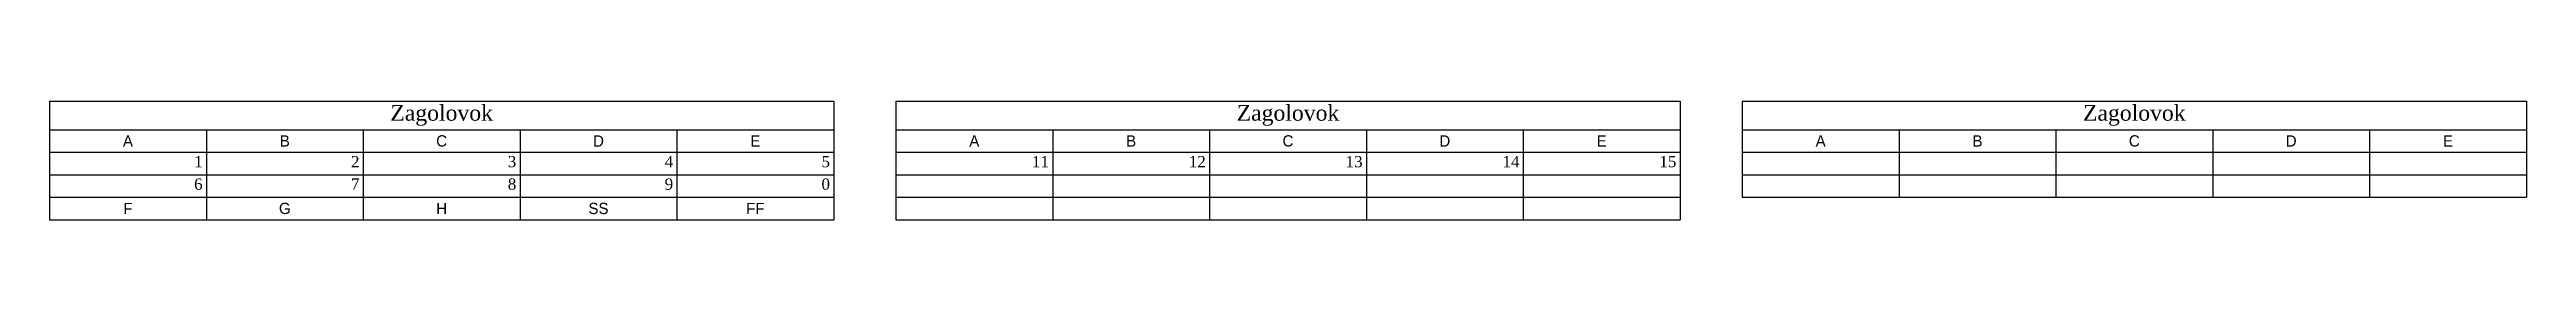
# Model space of a CAD drawing. Header units: inches. Extents: x 84.7 to 124.1, y 18.6 to 20.5.
import ezdxf

# ---------------------------------------------------------------- set-up
doc = ezdxf.new("R2010")
doc.units = ezdxf.units.IN
doc.header["$MEASUREMENT"] = 0
doc.styles.add('newtext', font='times.ttf')

# ---------------------------------------------------------------- blocks, each defined once
blk = doc.blocks.new('*T1')
at = {"color": 0, "linetype": 'ByBlock', "lineweight": -2}
for p, q in [((0, 0), (12.5, 0)), ((0, 0), (0, -1.896)), ((12.5, 0), (12.5, -1.896)), ((13.49, 0), (25.99, 0)), ((13.49, 0), (13.49, -1.896)), ((25.99, 0), (25.99, -1.896)), ((26.98, 0), (39.48, 0)), ((26.98, 0), (26.98, -1.536)), ((39.48, 0), (39.48, -1.536)), ((0, -0.456), (12.5, -0.456)), ((2.5, -0.456), (2.5, -1.896)), ((5, -0.456), (5, -1.896)), ((7.5, -0.456), (7.5, -1.896)), ((10, -0.456), (10, -1.896)), ((13.49, -0.456), (25.99, -0.456)), ((15.99, -0.456), (15.99, -1.896)), ((18.49, -0.456), (18.49, -1.896)), ((20.99, -0.456), (20.99, -1.896)), ((23.49, -0.456), (23.49, -1.896)), ((26.98, -0.456), (39.48, -0.456)), ((29.48, -0.456), (29.48, -1.536)), ((31.98, -0.456), (31.98, -1.536)), ((34.48, -0.456), (34.48, -1.536)), ((36.98, -0.456), (36.98, -1.536)), ((0, -0.816), (12.5, -0.816)), ((0, -1.176), (12.5, -1.176)), ((13.49, -0.816), (25.99, -0.816)), ((13.49, -1.176), (25.99, -1.176)), ((26.98, -0.816), (39.48, -0.816)), ((26.98, -1.176), (39.48, -1.176)), ((0, -1.536), (12.5, -1.536)), ((13.49, -1.536), (25.99, -1.536)), ((26.98, -1.536), (39.48, -1.536)), ((0, -1.896), (12.5, -1.896)), ((13.49, -1.896), (25.99, -1.896))]:
    blk.add_line(p, q, dxfattribs=at)
at = {"layer": 'Defpoints', "color": 8, "lineweight": 0}
blk.add_line((0, 0), (0, 0), dxfattribs=at)
blk.add_line((0, 0), (0, 0), dxfattribs=at)
blk.add_line((0, 0), (0, 0), dxfattribs=at)
at = {"color": 0, "style": 'newtext'}
for s, insert, char_height, width, attachment_point in [('Zagolovok', (6.25, -0.228), 0.25, 12.38, 5), ('Zagolovok', (19.74, -0.228), 0.25, 12.38, 5), ('Zagolovok', (33.23, -0.228), 0.25, 12.38, 5), ('1', (2.44, -0.876), 0.18, 2.38, 3), ('2', (4.94, -0.876), 0.18, 2.38, 3), ('3', (7.44, -0.876), 0.18, 2.38, 3), ('4', (9.94, -0.876), 0.18, 2.38, 3), ('5', (12.44, -0.876), 0.18, 2.38, 3), ('11', (15.93, -0.876), 0.18, 2.38, 3), ('12', (18.43, -0.876), 0.18, 2.38, 3), ('13', (20.93, -0.876), 0.18, 2.38, 3), ('14', (23.43, -0.876), 0.18, 2.38, 3), ('15', (25.93, -0.876), 0.18, 2.38, 3), ('6', (2.44, -1.236), 0.18, 2.38, 3), ('7', (4.94, -1.236), 0.18, 2.38, 3), ('8', (7.44, -1.236), 0.18, 2.38, 3), ('9', (9.94, -1.236), 0.18, 2.38, 3), ('0', (12.44, -1.236), 0.18, 2.38, 3)]:
    blk.add_mtext(s, dxfattribs=dict(at, insert=insert, char_height=char_height, width=width, attachment_point=attachment_point))
at = {"color": 0, "char_height": 0.18, "width": 2.38, "attachment_point": 5}
for s, insert in [('A', (1.25, -0.636)), ('B', (3.75, -0.636)), ('C', (6.25, -0.636)), ('D', (8.75, -0.636)), ('E', (11.25, -0.636)), ('A', (14.74, -0.636)), ('B', (17.24, -0.636)), ('C', (19.74, -0.636)), ('D', (22.24, -0.636)), ('E', (24.74, -0.636)), ('A', (28.23, -0.636)), ('B', (30.73, -0.636)), ('C', (33.23, -0.636)), ('D', (35.73, -0.636)), ('E', (38.23, -0.636)), ('F', (1.25, -1.716)), ('G', (3.75, -1.716)), ('H', (6.25, -1.716)), ('SS', (8.75, -1.716)), ('FF', (11.25, -1.716))]:
    blk.add_mtext(s, dxfattribs=dict(at, insert=insert))
blk = doc.blocks.new('*T4')
at = {"color": 0, "linetype": 'ByBlock', "lineweight": -2}
for p, q in [((0, 0), (12.5, 0)), ((0, 0), (0, -1.896)), ((12.5, 0), (12.5, -1.896)), ((0, -0.456), (12.5, -0.456)), ((2.5, -0.456), (2.5, -1.896)), ((5, -0.456), (5, -1.896)), ((7.5, -0.456), (7.5, -1.896)), ((10, -0.456), (10, -1.896)), ((0, -0.816), (12.5, -0.816)), ((0, -1.176), (12.5, -1.176)), ((0, -1.536), (12.5, -1.536)), ((0, -1.896), (12.5, -1.896))]:
    blk.add_line(p, q, dxfattribs=at)
at = {"layer": 'Defpoints', "color": 8, "lineweight": 0}
blk.add_line((0, 0), (0, 0), dxfattribs=at)
at = {"color": 0, "style": 'newtext'}
for s, insert, char_height, width, attachment_point in [('Zagolovok', (6.25, -0.228), 0.25, 12.38, 5), ('11', (2.44, -0.876), 0.18, 2.38, 3), ('12', (4.94, -0.876), 0.18, 2.38, 3), ('13', (7.44, -0.876), 0.18, 2.38, 3), ('14', (9.94, -0.876), 0.18, 2.38, 3), ('15', (12.44, -0.876), 0.18, 2.38, 3)]:
    blk.add_mtext(s, dxfattribs=dict(at, insert=insert, char_height=char_height, width=width, attachment_point=attachment_point))
at = {"color": 0, "char_height": 0.18, "width": 2.38, "attachment_point": 5}
for s, insert in [('A', (1.25, -0.636)), ('B', (3.75, -0.636)), ('C', (6.25, -0.636)), ('D', (8.75, -0.636)), ('E', (11.25, -0.636))]:
    blk.add_mtext(s, dxfattribs=dict(at, insert=insert))
blk = doc.blocks.new('*T5')
at = {"color": 0, "linetype": 'ByBlock', "lineweight": -2}
for p, q in [((0, 0), (12.5, 0)), ((0, 0), (0, -1.536)), ((12.5, 0), (12.5, -1.536)), ((0, -0.456), (12.5, -0.456)), ((2.5, -0.456), (2.5, -1.536)), ((5, -0.456), (5, -1.536)), ((7.5, -0.456), (7.5, -1.536)), ((10, -0.456), (10, -1.536)), ((0, -0.816), (12.5, -0.816)), ((0, -1.176), (12.5, -1.176)), ((0, -1.536), (12.5, -1.536))]:
    blk.add_line(p, q, dxfattribs=at)
at = {"layer": 'Defpoints', "color": 8, "lineweight": 0}
blk.add_line((0, 0), (0, 0), dxfattribs=at)
at = {"color": 0, "insert": (6.25, -0.228), "char_height": 0.25, "width": 12.38, "attachment_point": 5, "style": 'newtext'}
blk.add_mtext('Zagolovok', dxfattribs=at)
at = {"color": 0, "char_height": 0.18, "width": 2.38, "attachment_point": 5}
for s, insert in [('A', (1.25, -0.636)), ('B', (3.75, -0.636)), ('C', (6.25, -0.636)), ('D', (8.75, -0.636)), ('E', (11.25, -0.636))]:
    blk.add_mtext(s, dxfattribs=dict(at, insert=insert))

msp = doc.modelspace()

# ---------------------------------------------------------------- block references
for name, p in [('*T1', (84.665, 20.503)), ('*T4', (98.155, 20.503)), ('*T5', (111.645, 20.503))]:
    msp.add_blockref(name, p)

doc.saveas('drawing.dxf')
